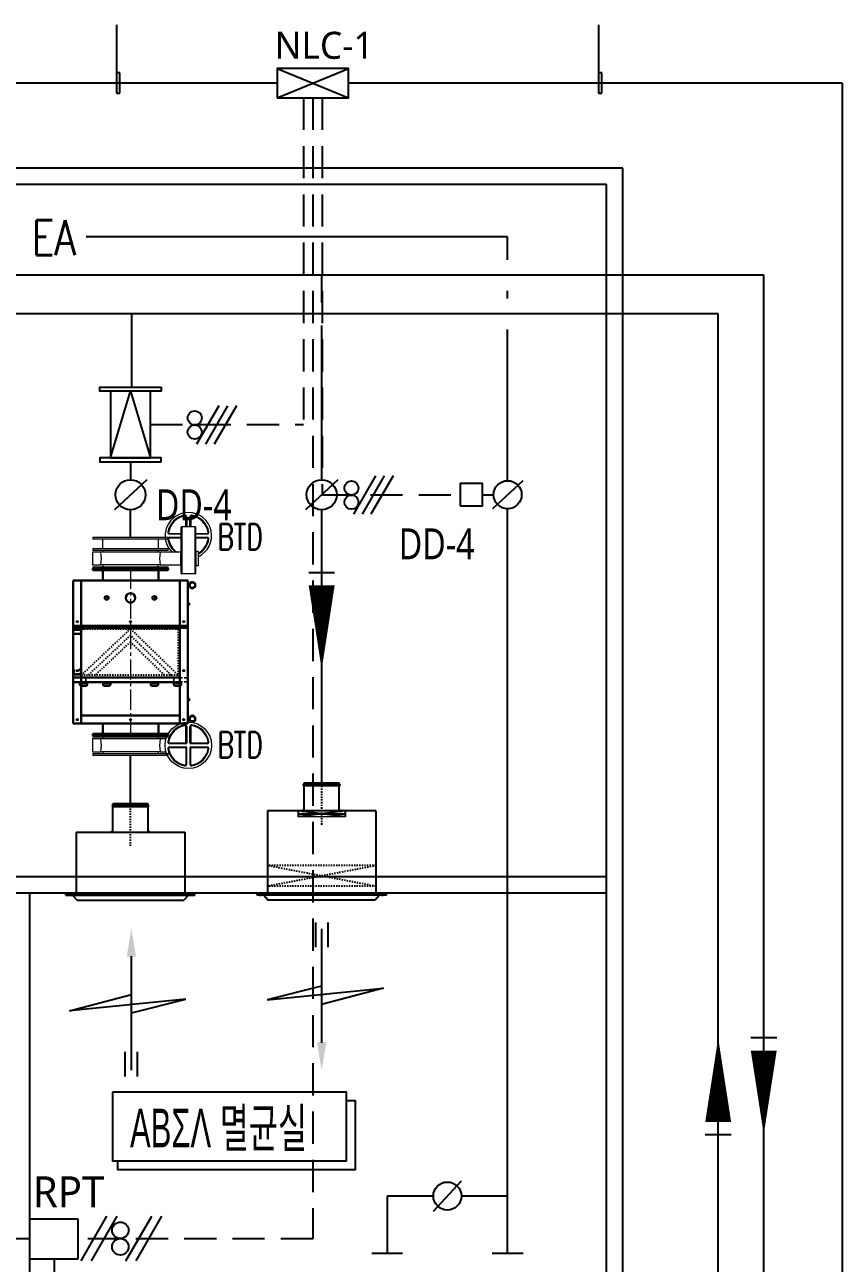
# Model space of a CAD drawing. Header units: millimetres. Extents: x -86 to 11742, y 5229 to 11464.
# Drawn here: x 8099.5 to 8163, y 5489.8 to 5586 of the extents above; entities that cross this region are included whole.
import ezdxf

# ---------------------------------------------------------------- set-up
doc = ezdxf.new("R2010")
doc.units = ezdxf.units.MM
doc.header["$LTSCALE"] = 5
for name, pattern in [('CENTER', [2, 1.25, -0.25, 0.25, -0.25]), ('CENTER2', [28.575, 19.05, -3.175, 3.175, -3.175]), ('CENTERX2', [4, 2.5, -0.5, 0.5, -0.5]), ('DASHED', [0.75, 0.5, -0.25]), ('HIDDEN', [0.375, 0.25, -0.125]), ('HIDDEN2', [4.7625, 3.175, -1.5875]), ('PHANTOM', [63.5, 31.75, -6.35, 6.35, -6.35, 6.35, -6.35])]:
    doc.linetypes.add(name, pattern=pattern)
doc.layers.get('0').update_dxf_attribs({"linetype": 'CONTINUOUS'})
for name, color, linetype, lineweight in [('0.3실선', 2, 'CONTINUOUS', 30), ('점선', 2, 'HIDDEN2', 50), ('중심선', 1, 'CENTER2', 13)]:
    doc.layers.add(name, color=color, linetype=linetype, lineweight=lineweight)
for name, color, linetype in [('AUTO', 7, 'CONTINUOUS'), ('EQ', 15, 'CONTINUOUS'), ('NARA', 8, 'CONTINUOUS'), ('PANEL', 4, 'CONTINUOUS')]:
    doc.layers.add(name, color=color, linetype=linetype)
doc.styles.add('GHS', font='ROMANS.shx', dxfattribs={"bigfont": 'GHS.shx'})
doc.styles.add('QQ', font='MALGUN.TTF.TTF')
doc.styles.get("Standard").update_dxf_attribs({"font": 'SYMBOL'})

# ---------------------------------------------------------------- blocks, each defined once
blk = doc.blocks.new('ECB')
at = {"color": 2}
for p, q in [((-82.1, 423.7), (-82.1, 430.3)), ((83.8, 430.3), (-82.1, 430.3)), ((-82.1, 297.6), (-82.1, 417.1)), ((83.8, 423.7), (83.8, 430.3)), ((83.8, 297.6), (83.8, 417.1))]:
    blk.add_line(p, q, dxfattribs=at)
at = {"color": 1}
for p, q in [((83.8, 423.7), (-82.1, 423.7)), ((83.8, 417.1), (-82.1, 417.1))]:
    blk.add_line(p, q, dxfattribs=at)
at = {"color": 1, "linetype": 'CENTER'}
blk.add_line((0.9, 232.1), (0.9, 448.1), dxfattribs=at)
at = {"color": 2, "lineweight": 0}
blk.add_line((-95.3, 297.6), (97.1, 297.6), dxfattribs=at)
at = {"color": 2, "linetype": 'CENTERX2', "lineweight": 0}
for p, q in [((-88.7, 291.9), (-88.7, 303.9)), ((90.4, 291.9), (90.4, 303.9))]:
    blk.add_line(p, q, dxfattribs=at)
at = {"color": 2}
for centre, start, end in [((-82.1, 420.4), 90, 270), ((83.8, 420.4), 270, 90)]:
    blk.add_arc(centre, 3.32, start, end, dxfattribs=at)
at = {"layer": 'EQ', "color": 2, "linetype": 'Continuous'}
for p, q in [((-255.2, 297.6), (256.9, 297.6)), ((-255.2, 297.6), (-255.2, 10)), ((256.9, 297.6), (256.9, 10)), ((-305, 10), (305, 10)), ((-305, 0), (-305, 10)), ((-305, 0), (305, 0)), ((-286.8, -5), (-286.8, 14.9)), ((-272.4, 0), (-251.1, -23.5)), ((274.1, 0), (252.8, -23.5)), ((288.5, -5), (288.5, 14.9)), ((305, 0), (305, 10)), ((-251.1, -23.5), (252.8, -23.5))]:
    blk.add_line(p, q, dxfattribs=at)
blk = doc.blocks.new('BFV2')
at = {"color": 1, "linetype": 'Continuous', "lineweight": 15}
for p, q in [((-216, 483.3), (-221, 483.3)), ((-221, 409), (-221, 483.3)), ((-216, 483.3), (-216, 409)), ((-196, 483.3), (-191, 483.3)), ((-196, 409), (-196, 483.3)), ((-191, 483.3), (-191, 409)), ((34, 406), (-262, 406)), ((-262, 406), (-262, 322)), ((-259, 409), (31, 409)), ((-107, 425), (-17, 425)), ((-107, 425), (-107, 412)), ((-107, 412), (-17, 412)), ((-17, 425), (-17, 412)), ((34, 406), (34, 322)), ((-325.3, 374), (-325.3, 379)), ((-325.3, 379), (-262, 379)), ((-262, 374), (-325.3, 374)), ((-325.3, 354), (-325.3, 349)), ((-325.3, 354), (-262, 354)), ((-262, 349), (-325.3, 349)), ((-262, 322), (34, 322)), ((31, 319), (-259, 319)), ((-221, 244.7), (-221, 319)), ((-216, 319), (-216, 244.7)), ((-196, 244.7), (-196, 319)), ((-191, 319), (-191, 244.7)), ((-102, 316), (-102, 187.5)), ((-22, 316), (-102, 316)), ((-22, 187.5), (-22, 316)), ((-216, 244.7), (-221, 244.7)), ((-196, 244.7), (-191, 244.7)), ((-102, 187.5), (-102, -187.5)), ((-22, 187.5), (-22, -187.5)), ((-102, -187.5), (-102, -240)), ((-22, -240), (-22, -187.5)), ((-102, -240), (-22, -240))]:
    blk.add_line(p, q, dxfattribs=at)
at = {"color": 2, "linetype": 'Continuous', "lineweight": 15}
for p, q in [((-184, 237.5), (-194, 237.5)), ((-194, 237.5), (-194, -237.5)), ((-184, 237.5), (-184, -237.5)), ((-114, 237.5), (-124, 237.5)), ((-124, 237.5), (-124, -237.5)), ((-114, 237.5), (-114, -237.5)), ((0, 237.5), (-10, 237.5)), ((-10, 0), (-10, 237.5)), ((0, 0), (0, 237.5)), ((-124, 176), (-184, 176)), ((-102, 175), (-114, 175)), ((-10, 175), (-22, 175)), ((-10, -237.5), (-10, 0)), ((0, -237.5), (0, 0)), ((-184, -176), (-124, -176)), ((-114, -175), (-102, -175)), ((-22, -175), (-10, -175)), ((-194, -237.5), (-184, -237.5)), ((-124, -237.5), (-114, -237.5)), ((-10, -237.5), (0, -237.5))]:
    blk.add_line(p, q, dxfattribs=at)
at = {"color": 1, "linetype": 'Continuous', "lineweight": 15, "flags": 128}
for points in [[(-227.7, 493.2), (-227.5, 492.2), (-227.3, 491.3), (-227.2, 490.5), (-227.1, 489.7), (-227, 489.1), (-226.9, 488.6), (-226.8, 488.4), (-226.8, 488.3)], [(-184.3, 493.2), (-184.5, 492.2), (-184.7, 491.3), (-184.8, 490.5), (-184.9, 489.7), (-185, 489.1), (-185.1, 488.6), (-185.2, 488.4), (-185.2, 488.3)], [(-335.2, 385.7), (-334.2, 385.5), (-333.3, 385.3), (-332.5, 385.2), (-331.7, 385.1), (-331.1, 385), (-330.6, 384.9), (-330.4, 384.8), (-330.3, 384.8)], [(-335.2, 342.3), (-334.2, 342.5), (-333.3, 342.7), (-332.5, 342.8), (-331.7, 342.9), (-331.1, 343), (-330.6, 343.1), (-330.4, 343.2), (-330.3, 343.2)], [(-227.7, 234.8), (-227.5, 235.8), (-227.3, 236.7), (-227.2, 237.5), (-227.1, 238.3), (-227, 238.9), (-226.9, 239.4), (-226.8, 239.6), (-226.8, 239.7)], [(-184.3, 234.8), (-184.5, 235.8), (-184.7, 236.7), (-184.8, 237.5), (-184.9, 238.3), (-185, 238.9), (-185.1, 239.4), (-185.2, 239.6), (-185.2, 239.7)]]:
    blk.add_lwpolyline(points, dxfattribs=at)
at = {"color": 1, "linetype": 'Continuous', "lineweight": 15}
for centre, radius, start, end in [((-206, 364), 146, 24.69629, 180), ((-206, 364), 131, 99.51404, 170.48596), ((-206, 364), 126, 99.51404, 170.48596), ((-226, 483.3), 10, 0, 99.51404), ((-226, 483.3), 5, 0, 99.51404), ((-186, 483.3), 10, 80.48596, 180), ((-186, 483.3), 5, 80.48596, 180), ((-206, 364), 126, 28.95529, 80.48596), ((-206, 364), 131, 27.75222, 80.48596), ((-259, 406), 3, 90, 180), ((-110, 412), 3, 270, 0), ((-14, 412), 3, 180, 270), ((31, 406), 3, 0, 90), ((-206, 364), 146, 180, 315.42471), ((-325.3, 384), 10, 170.48596, 270), ((-325.3, 344), 10, 90, 189.51404), ((-206, 364), 131, 189.51404, 260.48596), ((-325.3, 384), 5, 170.48596, 270), ((-325.3, 344), 5, 90, 189.51404), ((-206, 364), 126, 189.51404, 260.48596), ((-259, 322), 3, 180, 270), ((-105, 316), 3, 0, 90), ((-19, 316), 3, 90, 180), ((31, 322), 3, 270, 0), ((-226, 244.7), 10, 260.48596, 0), ((-226, 244.7), 5, 260.48596, 0), ((-186, 244.7), 10, 180, 279.51404), ((-186, 244.7), 5, 180, 279.51404), ((-206, 364), 126, 279.51404, 325.62874), ((-206, 364), 131, 279.51404, 322.55083), ((-62, 372.3), 189.1, 257.78528, 282.21472), ((-62, -372.3), 189.1, 77.78615, 102.21385)]:
    blk.add_arc(centre, radius, start, end, dxfattribs=at)
blk = doc.blocks.new('BL4-SFU')
h = blk.add_hatch()
h.set_pattern_fill('ANSI31', color=4, angle=90, style=0)
h.set_pattern_definition([(135, (4311.3223, 8516.6718), (-1.68379844, -1.68379844), [])])
h.paths.add_polyline_path([(-495, -109.5), (-495, -112.5), (-481.5, -112.5), (-481.5, -109.5)])
h = blk.add_hatch()
h.set_pattern_fill('ANSI31', color=4, angle=90, style=0)
h.set_pattern_definition([(45, (-4843.8224, 8516.6718), (1.68379844, -1.68379844), [])])
h.paths.add_polyline_path([(-51, -109.5), (-51, -112.5), (-37.5, -112.5), (-37.5, -109.5)])
at = {"color": 1, "linetype": 'Continuous', "lineweight": 15}
for p, q in [((-559.2, 537.1), (-559.1, 536.4)), ((-559.1, 536.4), (-559, 535.7)), ((-559, 535.7), (-558.9, 535.1)), ((-558.9, 535.1), (-558.8, 534.5)), ((-558.8, 534.5), (-558.7, 534.1)), ((-558.7, 534.1), (-558.7, 533.7)), ((-558.7, 533.7), (-558.6, 533.5)), ((-558.6, 533.5), (-558.6, 533.5)), ((-554.3, 529.8), (-554.3, 455.3)), ((-550.5, 529.8), (-554.3, 529.8)), ((-550.5, 451.5), (-550.5, 529.8)), ((-535.5, 529.8), (-535.5, 451.5)), ((-535.5, 529.8), (-531.8, 529.8)), ((-531.8, 455.3), (-531.8, 529.8)), ((-527.3, 533.7), (-527.4, 533.5)), ((-527.4, 533.5), (-527.4, 533.5)), ((-527.2, 534.5), (-527.3, 534.1)), ((-527.3, 534.1), (-527.3, 533.7)), ((-527.1, 535.1), (-527.2, 534.5)), ((-527, 535.7), (-527.1, 535.1)), ((-526.9, 536.4), (-527, 535.7)), ((-526.8, 537.1), (-526.9, 536.4)), ((-410.6, 470.3), (-437.7, 470.3)), ((-410.6, 470.3), (-129.4, 470.3)), ((-90, 470.3), (-129.4, 470.3)), ((-90, 410.3), (-90, 470.3)), ((-639.9, 456.5), (-639.2, 456.4)), ((-639.9, 424), (-639.2, 424.1)), ((-639.2, 456.4), (-638.5, 456.3)), ((-639.2, 424.1), (-638.5, 424.2)), ((-638.5, 456.3), (-637.8, 456.1)), ((-638.5, 424.2), (-637.8, 424.4)), ((-637.8, 456.1), (-637.3, 456.1)), ((-637.8, 424.4), (-637.3, 424.4)), ((-637.3, 456.1), (-636.8, 456)), ((-637.3, 424.4), (-636.8, 424.5)), ((-636.8, 456), (-636.5, 455.9)), ((-636.8, 424.5), (-636.5, 424.6)), ((-636.5, 455.9), (-636.3, 455.9)), ((-636.5, 424.6), (-636.3, 424.6)), ((-636.3, 455.9), (-636.2, 455.9)), ((-636.3, 424.6), (-636.2, 424.6)), ((-632.5, 451.5), (-558, 451.5)), ((-632.5, 447.8), (-632.5, 451.5)), ((-554.3, 447.8), (-632.5, 447.8)), ((-632.5, 432.8), (-554.3, 432.8)), ((-632.5, 432.8), (-632.5, 429)), ((-558, 429), (-632.5, 429)), ((-554.3, 350.7), (-554.3, 425.3)), ((-550.5, 429), (-550.5, 350.7)), ((-535.5, 350.7), (-535.5, 429)), ((-453.5, 447.8), (-531.8, 447.8)), ((-531.8, 432.8), (-453.5, 432.8)), ((-531.8, 425.3), (-531.8, 350.7)), ((-528, 451.5), (-453.5, 451.5)), ((-453.5, 429), (-528, 429)), ((-453.5, 447.8), (-453.5, 451.5)), ((-453.5, 432.8), (-453.5, 429)), ((-449.7, 455.9), (-449.8, 455.9)), ((-449.7, 424.6), (-449.8, 424.6)), ((-449.5, 455.9), (-449.7, 455.9)), ((-449.5, 424.6), (-449.7, 424.6)), ((-449.2, 456), (-449.5, 455.9)), ((-449.2, 424.5), (-449.5, 424.6)), ((-448.7, 456.1), (-449.2, 456)), ((-448.7, 424.4), (-449.2, 424.5)), ((-448.2, 456.1), (-448.7, 456.1)), ((-448.2, 424.4), (-448.7, 424.4)), ((-447.5, 456.3), (-448.2, 456.1)), ((-447.5, 424.2), (-448.2, 424.4)), ((-446.8, 456.4), (-447.5, 456.3)), ((-446.8, 424.1), (-447.5, 424.2)), ((-446.1, 456.5), (-446.8, 456.4)), ((-446.1, 424), (-446.8, 424.1)), ((-437.7, 410.3), (-410.6, 410.3)), ((-410.6, 410.3), (-129.4, 410.3)), ((-129.4, 410.3), (-90, 410.3)), ((-550.5, 350.7), (-554.3, 350.7)), ((-535.5, 350.7), (-531.8, 350.7)), ((-559.2, 343.4), (-559.1, 344.1)), ((-559.1, 344.1), (-559, 344.8)), ((-559, 344.8), (-558.9, 345.4)), ((-558.9, 345.4), (-558.8, 346)), ((-558.8, 346), (-558.7, 346.4)), ((-558.7, 346.8), (-558.6, 347)), ((-558.7, 346.4), (-558.7, 346.8)), ((-558.6, 347), (-558.6, 347)), ((-527.4, 347), (-527.4, 347)), ((-527.3, 346.8), (-527.4, 347)), ((-527.3, 346.4), (-527.3, 346.8)), ((-527.2, 346), (-527.3, 346.4)), ((-527.1, 345.4), (-527.2, 346)), ((-527, 344.8), (-527.1, 345.4)), ((-526.9, 344.1), (-527, 344.8)), ((-526.8, 343.4), (-526.9, 344.1))]:
    blk.add_line(p, q, dxfattribs=at)
at = {"color": 2, "linetype": 'Continuous', "lineweight": 15}
for p, q in [((-270, 486.8), (-448.1, 486.8)), ((-448.1, 486.8), (-448.1, 479.3)), ((-270, 479.3), (-448.1, 479.3)), ((-401.3, 479.3), (-401.3, 470.3)), ((-91.9, 486.8), (-270, 486.8)), ((-91.9, 479.3), (-270, 479.3)), ((-138.8, 470.3), (-138.8, 479.3)), ((-91.9, 479.3), (-91.9, 486.8)), ((-401.3, 410.3), (-401.3, 401.3)), ((-138.8, 401.3), (-138.8, 410.3)), ((-448.1, 401.3), (-91.9, 401.3)), ((-448.1, 401.3), (-448.1, 393.8)), ((-448.1, 393.8), (-91.9, 393.8)), ((-91.9, 393.8), (-91.9, 401.3))]:
    blk.add_line(p, q, dxfattribs=at)
for p, q in [((-547.5, 318.8), (-547.5, 311.3)), ((-540, 318.8), (-540, 311.3)), ((-547.5, 229.9), (-540, 229.9)), ((-547.5, 220.1), (-540, 220.1)), ((-11.3, 88.1), (-22.9, 88.1)), ((-547.5, -220.1), (-540, -220.1)), ((-547.5, -229.9), (-540, -229.9)), ((-547.5, -318.8), (-547.5, -311.3)), ((-540, -318.8), (-540, -311.3))]:
    blk.add_line(p, q)
at = {"color": 1, "linetype": 'HIDDEN'}
for p, q in [((-495, -107.3), (-495, 107.3)), ((-492.8, 109.5), (-39.8, 109.5)), ((-492.8, 107.3), (-270, -109.5)), ((-462.8, 109.5), (-269.7, -78.4)), ((-430.5, 109.5), (-269.5, -47.2)), ((-270, -109.5), (-39.8, 107.3)), ((-269.7, -78.4), (-70.2, 109.5)), ((-269.5, -47.2), (-103, 109.5)), ((-37.5, 107.3), (-37.5, -107.3)), ((-39.8, -109.5), (-492.8, -109.5))]:
    blk.add_line(p, q, dxfattribs=at)
at = {"color": 5}
for p, q in [((-27, 83.3), (-27, 84.8)), ((-538.5, -123.8), (-538.5, -114.8)), ((-537, -123.8), (-537, -114.8)), ((-536.3, -112.5), (-483.8, -112.5)), ((-536.3, -114), (-483.8, -114)), ((-483, -114.8), (-483, -123.8)), ((-481.5, -114.8), (-481.5, -123.8)), ((-51, -114.8), (-51, -123.8)), ((-49.5, -114.8), (-49.5, -123.6)), ((-3.8, -112.5), (-48.8, -112.5)), ((-3.8, -114), (-48.8, -114)), ((-37.5, -103.5), (-37.5, -85.5)), ((-36, -103.5), (-36, -85.5)), ((-35.3, -83.3), (-1.5, -83.3)), ((-35.3, -84.8), (-1.5, -84.8)), ((-1.5, -104.3), (-35.3, -104.3)), ((-1.5, -105.8), (-35.3, -105.8)), ((-33.8, -105.8), (-1.5, -105.8)), ((-3, -123.8), (-3, -114.8)), ((-1.5, -123.8), (-1.5, -114.8)), ((-483.8, -123.8), (-537.8, -123.8)), ((-48.8, -123.8), (-3.8, -123.8))]:
    blk.add_line(p, q, dxfattribs=at)
at = {"color": 4}
for p, q in [((-495, -109.5), (-481.5, -109.5)), ((-495, -109.5), (-495, -109.5)), ((-495, -112.5), (-495, -109.5)), ((-481.5, -112.5), (-495, -112.5)), ((-495, -112.5), (-495, -112.5)), ((-481.5, -109.5), (-481.5, -112.5)), ((-481.5, -109.5), (-481.5, -109.5)), ((-481.5, -112.5), (-481.5, -112.5)), ((-51, -109.5), (-51, -112.5)), ((-51, -109.5), (-51, -109.5)), ((-37.5, -109.5), (-51, -109.5)), ((-51, -112.5), (-37.5, -112.5)), ((-51, -112.5), (-51, -112.5)), ((-37.5, -109.5), (-37.5, -109.5)), ((-37.5, -112.5), (-37.5, -109.5)), ((-37.5, -112.5), (-37.5, -112.5))]:
    blk.add_line(p, q, dxfattribs=at)
at = {"color": 1, "linetype": 'Continuous', "lineweight": 15}
for centre, major_axis, start_param, end_param in [((-543, 440.3), (-77.4, 77.4), -0.785398, 5.497787), ((-543, 440.3), (69.5, 69.5), 0.951449, 2.190143), ((-543, 440.3), (66.8, 66.8), 0.951449, 2.190143), ((-558, 529.8), (-5.3, 5.3), 3.926991, 5.663838), ((-558, 529.8), (-2.65, 2.65), 3.926991, 5.663838), ((-528, 529.8), (-5.3, 5.3), -0.951449, 0.785398), ((-528, 529.8), (-2.65, 2.65), -0.951449, 0.785398), ((-543, 440.3), (66.8, 66.8), 5.663838, 6.902532), ((-543, 440.3), (-69.5, 69.5), 4.093042, 5.331736), ((-549.2, 440.3), (100.3, 100.3), 5.2846, 5.710974), ((9.2, 440.3), (100.3, 100.3), 2.143023, 2.569366), ((-632.5, 455.3), (5.3, 5.3), 2.190143, 3.926991), ((-632.5, 425.3), (-5.3, 5.3), -0.785398, 0.951449), ((-543, 440.3), (69.5, 69.5), 2.522246, 3.76094), ((-632.5, 455.3), (2.65, 2.65), 2.190143, 3.926991), ((-632.5, 425.3), (-2.65, 2.65), -0.785398, 0.951449), ((-543, 440.3), (66.8, 66.8), 2.522246, 3.76094), ((-558, 455.3), (-2.65, 2.65), 2.356194, 3.926991), ((-558, 425.3), (-2.65, 2.65), 3.926991, 5.497787), ((-554.3, 451.5), (-2.65, 2.65), 2.356194, 3.926991), ((-554.3, 429), (2.65, 2.65), 5.497787, 7.068584), ((-531.8, 451.5), (-2.65, 2.65), 0.785398, 2.356195), ((-531.8, 429), (2.65, 2.65), 0.785398, 2.356195), ((-528, 455.3), (-2.65, 2.65), 0.785398, 2.356195), ((-528, 425.3), (2.65, 2.65), 0.785398, 2.356195), ((-543, 440.3), (-66.8, 66.8), 2.522246, 3.76094), ((-543, 440.3), (69.5, 69.5), 4.093042, 5.331736), ((-453.5, 455.3), (5.3, 5.3), 3.926991, 5.663838), ((-453.5, 455.3), (2.65, 2.65), 3.926991, 5.663838), ((-453.5, 425.3), (-5.3, 5.3), 3.76094, 5.497787), ((-453.5, 425.3), (-2.65, 2.65), 3.76094, 5.497787), ((-558, 350.7), (5.3, 5.3), 3.76094, 5.497787), ((-558, 350.7), (2.65, 2.65), 3.76094, 5.497787), ((-528, 350.7), (5.3, 5.3), 2.356194, 4.093042), ((-528, 350.7), (2.65, 2.65), 2.356194, 4.093042)]:
    blk.add_ellipse(centre, major_axis=major_axis, ratio=1, start_param=start_param, end_param=end_param, dxfattribs=at)
for centre, major_axis, start_param, end_param in [((-562, 315), (-10.6, 10.6), 4.179671, 9.957496), ((-562, 315), (-8.49, 8.49), -0.785398, 5.497787), ((-521.3, 318.8), (-2.12, 2.12), -0.785398, 5.497787), ((-270, 318.8), (-2.12, 2.12), -0.785398, 5.497787), ((-18.8, 318.8), (-2.12, 2.12), -0.785398, 5.497787), ((-521.3, 88.1), (-2.12, 2.12), -0.785398, 5.497787), ((-18.8, 88.1), (-2.12, 2.12), -0.785398, 5.497787), ((-521.3, -142.5), (-2.12, 2.12), -0.785398, 5.497787), ((-270, -142.5), (-2.12, 2.12), -0.785398, 5.497787), ((-18.8, -142.5), (2.12, 2.12), 0.785398, 7.068583), ((-382.5, -255), (6.63, 6.63), 0.785398, 7.068583), ((-382.5, -255), (-6.1, 6.1), -0.785398, 5.497787), ((-157.5, -255), (6.63, 6.63), 0.785398, 7.068583), ((-157.5, -255), (-6.1, 6.1), -0.785398, 5.497787), ((-562, -315), (-10.6, 10.6), 4.179671, 9.957496), ((-562, -315), (-8.49, 8.49), -0.785398, 5.497787)]:
    blk.add_ellipse(centre, major_axis=major_axis, ratio=1, start_param=start_param, end_param=end_param)
at = {"color": 1, "linetype": 'HIDDEN'}
for centre, major_axis, start_param, end_param in [((-492.8, 107.3), (-1.59, 1.59), -0.785398, 0.785398), ((-39.8, 107.3), (-1.59, 1.59), 3.926991, 5.497787), ((-492.8, -107.3), (1.59, 1.59), 2.356194, 3.926991), ((-39.8, -107.3), (1.59, 1.59), 3.926991, 5.497787)]:
    blk.add_ellipse(centre, major_axis=major_axis, ratio=1, start_param=start_param, end_param=end_param, dxfattribs=at)
at = {"color": 5}
for centre, major_axis, start_param, end_param in [((-536.3, -114.8), (-1.59, 1.59), -0.785398, 0.785398), ((-536.3, -114.8), (0.53, 0.53), 0.785398, 2.356194), ((-483.8, -114.8), (1.59, 1.59), 5.497787, 7.068583), ((-483.8, -114.8), (0.53, 0.53), 5.497787, 7.068583), ((-48.8, -114.8), (-1.59, 1.59), -0.785398, 0.785398), ((-48.8, -114.8), (0.53, 0.53), 0.785398, 2.356194), ((-35.3, -85.5), (-1.59, 1.59), -0.785398, 0.785398), ((-35.3, -103.5), (-1.59, 1.59), 0.785398, 2.356194), ((-35.3, -85.5), (-0.53, 0.53), -0.785398, 0.785398), ((-35.3, -103.5), (0.53, 0.53), 2.356194, 3.926991), ((-3.8, -114.8), (1.59, 1.59), 5.497787, 7.068583), ((-3.8, -114.8), (0.53, 0.53), 5.497787, 7.068583)]:
    blk.add_ellipse(centre, major_axis=major_axis, ratio=1, start_param=start_param, end_param=end_param, dxfattribs=at)
at = {"layer": '0.3실선'}
for p, q in [((-448.1, 386.3), (-448.1, 393.8)), ((-448.1, 393.8), (-91.9, 393.8)), ((-448.1, 386.3), (-91.9, 386.3)), ((-120.8, 393.8), (-419.3, 393.8)), ((-120.8, 386.3), (-419.3, 386.3)), ((-401.3, 337.5), (-401.3, 386.3)), ((-138.8, 337.5), (-138.8, 386.3)), ((-91.9, 386.3), (-91.9, 393.8)), ((-540, 318.8), (-547.5, 318.8)), ((-540, 311.3), (-547.5, 311.3)), ((-540, -337.5), (-540, 337.5)), ((-540, 337.5), (0, 337.5)), ((-502.5, -337.5), (-502.5, 337.5)), ((-502.5, 300), (-37.5, 300)), ((-37.5, -337.5), (-37.5, 337.5)), ((0, 337.5), (0, -337.5)), ((0, 337.5), (0, -337.5)), ((-547.5, 229.9), (-547.5, 220.1)), ((-508.5, 148.5), (-508.5, 155.5)), ((-507.8, 147.8), (-508.5, 148.5)), ((-474.8, 147.8), (-507.8, 147.8)), ((-506.6, 158.3), (-506.1, 158.5)), ((-479.2, 159), (-503.3, 159)), ((-1.5, 142.5), (-502.5, 142.5)), ((-1.5, 120), (-502.5, 120)), ((-499.5, 143.3), (-499.5, 147.8)), ((-498.8, 142.5), (-499.5, 143.3)), ((-483.8, 142.5), (-498.8, 142.5)), ((-483.8, 142.5), (-483, 143.3)), ((-483, 143.3), (-483, 147.8)), ((-475.9, 158.3), (-476.4, 158.5)), ((-474.8, 147.8), (-474, 148.5)), ((-474.8, 147.8), (-474, 148.5)), ((-474, 148.5), (-474, 155.5)), ((-399.8, 148.5), (-399.8, 155.5)), ((-399, 147.8), (-399.8, 148.5)), ((-366, 147.8), (-399, 147.8)), ((-397.9, 158.3), (-397.3, 158.5)), ((-370.4, 159), (-394.6, 159)), ((-390.8, 143.3), (-390.8, 147.8)), ((-390, 142.5), (-390.8, 143.3)), ((-375, 142.5), (-390, 142.5)), ((-375, 142.5), (-374.3, 143.3)), ((-374.3, 143.3), (-374.3, 147.8)), ((-367.1, 158.3), (-367.7, 158.5)), ((-366, 147.8), (-365.3, 148.5)), ((-366, 147.8), (-365.3, 148.5)), ((-365.3, 148.5), (-365.3, 155.5)), ((-174.8, 148.5), (-174.8, 155.5)), ((-174, 147.8), (-174.8, 148.5)), ((-141, 147.8), (-174, 147.8)), ((-172.9, 158.3), (-172.3, 158.5)), ((-145.4, 159), (-169.6, 159)), ((-165.8, 143.3), (-165.8, 147.8)), ((-165, 142.5), (-165.8, 143.3)), ((-150, 142.5), (-165, 142.5)), ((-150, 142.5), (-149.3, 143.3)), ((-149.3, 143.3), (-149.3, 147.8)), ((-142.1, 158.3), (-142.7, 158.5)), ((-141, 147.8), (-140.3, 148.5)), ((-141, 147.8), (-140.3, 148.5)), ((-140.3, 148.5), (-140.3, 155.5)), ((-66, 148.5), (-66, 155.5)), ((-65.3, 147.8), (-66, 148.5)), ((-65.3, 147.8), (-66, 148.5)), ((-65.3, 147.8), (-32.3, 147.8)), ((-64.1, 158.3), (-63.6, 158.5)), ((-60.8, 159), (-36.7, 159)), ((-57, 143.3), (-57, 147.8)), ((-56.3, 142.5), (-57, 143.3)), ((-56.3, 142.5), (-41.3, 142.5)), ((-41.3, 142.5), (-40.5, 143.3)), ((-40.5, 143.3), (-40.5, 147.8)), ((-33.4, 158.3), (-33.9, 158.5)), ((-32.3, 147.8), (-31.5, 148.5)), ((-31.5, 148.5), (-31.5, 155.5)), ((-547.5, -229.9), (-547.5, -220.1)), ((-540, -311.3), (-547.5, -311.3)), ((-540, -318.8), (-547.5, -318.8)), ((0, -337.5), (-540, -337.5)), ((-401.3, -337.5), (-401.3, -386.3)), ((-138.8, -337.5), (-138.8, -386.3)), ((-448.1, -386.3), (-91.9, -386.3)), ((-448.1, -393.8), (-448.1, -386.3)), ((-91.9, -393.8), (-448.1, -393.8)), ((-91.9, -386.3), (-91.9, -393.8))]:
    blk.add_line(p, q, dxfattribs=at)
at = {"layer": '0.3실선', "color": 5}
for p, q in [((-37.5, 85.5), (-37.5, 103.5)), ((-36, 85.5), (-36, 103.5)), ((-35.3, 105.8), (-3.8, 105.8)), ((-35.3, 104.3), (-3.8, 104.3)), ((-27, 84.8), (-35.3, 84.8)), ((-27, 83.3), (-35.3, 83.3)), ((-27, 83.3), (-27, 84.8)), ((-3.8, 105.8), (-18.8, 105.8)), ((-3.8, 104.3), (-18.8, 104.3)), ((-3, 83.3), (-3, 103.5)), ((-3, 83.3), (-1.5, 83.3)), ((-1.5, 83.3), (-1.5, 103.5)), ((-481.5, -112.5), (-49.8, -112.5)), ((-1.5, -123.8), (-538.5, -123.8))]:
    blk.add_line(p, q, dxfattribs=at)
at = {"layer": '0.3실선'}
for centre, major_axis, start_param, end_param in [((-505.5, 155.5), (2.12, 2.12), 1.165905, 2.356194), ((-503.3, 151.5), (-5.3, 5.3), -0.785398, -0.404892), ((-479.2, 151.5), (5.3, 5.3), 0.404892, 0.785398), ((-477, 155.5), (2.12, 2.12), 5.497787, 6.688077), ((-396.8, 155.5), (2.12, 2.12), 1.165905, 2.356194), ((-394.6, 151.5), (-5.3, 5.3), -0.785398, -0.404892), ((-370.4, 151.5), (-5.3, 5.3), -1.165905, -0.785398), ((-368.3, 155.5), (-2.12, 2.12), 3.926991, 5.117281), ((-171.8, 155.5), (2.12, 2.12), 1.165905, 2.356194), ((-169.6, 151.5), (5.3, 5.3), 0.785398, 1.165905), ((-145.4, 151.5), (-5.3, 5.3), -1.165905, -0.785398), ((-143.3, 155.5), (-2.12, 2.12), 3.926991, 5.117281), ((-63, 155.5), (2.12, 2.12), 1.165905, 2.356194), ((-60.8, 151.5), (5.3, 5.3), 0.785398, 1.165905), ((-36.7, 151.5), (-5.3, 5.3), -1.165905, -0.785398), ((-34.5, 155.5), (-2.12, 2.12), 3.926991, 5.117281), ((-270, -255), (-15.9, 15.9), -0.785398, 5.497787)]:
    blk.add_ellipse(centre, major_axis=major_axis, ratio=1, start_param=start_param, end_param=end_param, dxfattribs=at)
at = {"layer": '0.3실선', "color": 5}
for centre, major_axis, start_param, end_param in [((-35.3, 103.5), (1.59, 1.59), 0.785398, 2.356194), ((-35.3, 85.5), (-1.59, 1.59), 0.785398, 2.356194), ((-35.3, 103.5), (-0.53, 0.53), -0.785398, 0.785398), ((-35.3, 85.5), (-0.53, 0.53), 0.785398, 2.356194), ((-3.8, 103.5), (1.59, 1.59), 5.497787, 7.068583), ((-3.8, 103.5), (-0.53, 0.53), 3.926991, 5.497787)]:
    blk.add_ellipse(centre, major_axis=major_axis, ratio=1, start_param=start_param, end_param=end_param, dxfattribs=at)
at = {"layer": '점선', "color": 0, "lineweight": 20}
for p, q in [((-538.5, 142.5), (-476.3, 142.5)), ((-538.5, 141), (-476.3, 141)), ((-476.3, 121.5), (-538.5, 121.5)), ((-476.3, 120), (-538.5, 120)), ((-475.5, 140.3), (-475.5, 122.3)), ((-474, 140.3), (-474, 122.3)), ((-58.5, 122.3), (-58.5, 140.3)), ((-57, 122.3), (-57, 140.3)), ((-56.3, 142.5), (-1.5, 142.5)), ((-56.3, 141), (-1.5, 141)), ((-1.5, 121.5), (-56.3, 121.5)), ((-1.5, 120), (-56.3, 120))]:
    blk.add_line(p, q, dxfattribs=at)
for centre, major_axis, start_param, end_param in [((-476.3, 140.3), (-1.59, 1.59), 3.926991, 5.497787), ((-476.3, 140.3), (-0.53, 0.53), 3.926991, 5.497787), ((-476.3, 122.3), (0.53, 0.53), 3.926991, 5.497787), ((-476.3, 122.3), (-1.59, 1.59), 2.356194, 3.926991), ((-56.3, 140.3), (1.59, 1.59), 0.785398, 2.356194), ((-56.3, 122.3), (1.59, 1.59), 2.356194, 3.926991), ((-56.3, 140.3), (0.53, 0.53), 0.785398, 2.356194), ((-56.3, 122.3), (-0.53, 0.53), 0.785398, 2.356194)]:
    blk.add_ellipse(centre, major_axis=major_axis, ratio=1, start_param=start_param, end_param=end_param, dxfattribs=at)
at = {"layer": '중심선'}
for p, q in [((-270, -393.8), (-270, 393.8)), ((-521.3, 318.8), (-518.3, 318.8)), ((-273, 318.8), (-267, 318.8)), ((-18.8, 318.8), (-18.8, 315.8)), ((-521.3, 88.1), (-521.3, 91.1)), ((-18.8, 91.1), (-18.8, 85.1)), ((-521.3, -142.5), (-521.3, -139.5)), ((-518.3, -142.5), (-521.3, -142.5)), ((-267, -142.5), (-273, -142.5)), ((-18.8, -142.5), (-21.8, -142.5)), ((-18.8, -139.5), (-18.8, -142.5)), ((-382.5, -266.6), (-382.5, -243.4)), ((-157.5, -266.6), (-157.5, -243.4))]:
    blk.add_line(p, q, dxfattribs=at)
at = {"layer": '0.3실선', "xscale": 0.7500001874250302, "yscale": 0.7500001874250302, "zscale": 0.7500001874250302, "rotation": 90}
blk.add_blockref('BFV2', (-270, -393.8), dxfattribs=at)
blk = doc.blocks.new('ARW')
at = {"color": 1}
for p, q in [((-40.9, 662.7), (-40.9, 832.8)), ((0, 0), (0, 790)), ((44.2, 662.7), (44.2, 832.8)), ((-0.4, 391.4), (-377.1, 298.3)), ((-377.1, 298.3), (429, 379.3)), ((429, 379.3), (-0.4, 265.9))]:
    blk.add_line(p, q, dxfattribs=at)
blk.add_solid([(31.8, 2.3), (-32.3, 2.3), (-0.3, -190.2)], dxfattribs=at)
blk = doc.blocks.new('ea-hb')
at = {"color": 1, "linetype": 'CENTER'}
blk.add_line((0.8, 286.3), (0.8, 478.3), dxfattribs=at)
at = {"color": 2}
for p, q in [((-73, 456.7), (-73, 462.6)), ((74.5, 462.6), (-73, 462.6)), ((-73, 344.6), (-73, 450.8)), ((74.5, 456.7), (74.5, 462.6)), ((74.5, 344.6), (74.5, 450.8))]:
    blk.add_line(p, q, dxfattribs=at)
at = {"color": 1}
for p, q in [((74.5, 456.7), (-73, 456.7)), ((74.5, 450.8), (-73, 450.8))]:
    blk.add_line(p, q, dxfattribs=at)
at = {"color": 2, "lineweight": 0}
for p, q in [((-98.2, 319.6), (99.8, 319.6)), ((-84.8, 344.6), (86.3, 344.6))]:
    blk.add_line(p, q, dxfattribs=at)
at = {"color": 2, "linetype": 'CENTERX2', "lineweight": 0}
for p, q in [((-78.9, 339.5), (-78.9, 350.1)), ((80.4, 339.5), (80.4, 350.1))]:
    blk.add_line(p, q, dxfattribs=at)
at = {"color": 2}
for centre, start, end in [((-73, 453.7), 90, 270), ((74.5, 453.7), 270, 90)]:
    blk.add_arc(centre, 2.95, start, end, dxfattribs=at)
at = {"layer": 'EQ', "color": 2, "linetype": 'Continuous'}
for p, q in [((-226.8, 344.6), (228.4, 344.6)), ((-226.8, 344.6), (-226.8, 0)), ((-98.2, 344.6), (-98.2, 319.6)), ((99.8, 344.6), (99.8, 319.6)), ((228.4, 344.6), (228.4, 0)), ((-271.1, 0), (271.1, 0)), ((-271.1, -8.8), (-271.1, 0)), ((-254.9, -13.3), (-254.9, 4.4)), ((256.5, -13.3), (256.5, 4.4)), ((271.1, -8.8), (271.1, 0)), ((-271.1, -8.8), (271.1, -8.8)), ((-242.1, -8.8), (-223.2, -29.7)), ((-223.2, -29.7), (224.8, -29.7)), ((243.7, -8.8), (224.8, -29.7))]:
    blk.add_line(p, q, dxfattribs=at)
at = {"layer": 'EQ', "color": 5, "linetype": 'HIDDEN'}
for p, q in [((-226.8, 115.1), (228.4, 115.1)), ((-226.8, 28.4), (228.4, 115.1)), ((-226.8, 115.1), (228.4, 28.4)), ((-226.8, 28.4), (228.4, 28.4))]:
    blk.add_line(p, q, dxfattribs=at)
at = {"layer": 'PANEL', "color": 5}
for p, q in [((-98.2, 344.6), (99.8, 319.6)), ((-98.2, 319.6), (99.8, 344.6)), ((99.8, 332.1), (-98.2, 332.1))]:
    blk.add_line(p, q, dxfattribs=at)

msp = doc.modelspace()

# ---------------------------------------------------------------- linework, layer by layer
at = {"layer": 'AUTO', "color": 2}
for p, q in [((8106.61, 5585.958), (8106.61, 5580.639)), ((8144.087, 5585.958), (8144.087, 5580.639)), ((8106.873, 5582.214), (8106.61, 5582.214)), ((8106.873, 5580.639), (8106.873, 5582.214)), ((8144.35, 5582.214), (8144.087, 5582.214)), ((8144.35, 5580.639), (8144.35, 5582.214)), ((8119.11, 5581.426), (8092.894, 5581.426)), ((8163.029, 5581.426), (8124.659, 5581.426)), ((8163.029, 5581.426), (8163.029, 5429.107)), ((8106.61, 5580.639), (8106.873, 5580.639)), ((8144.087, 5580.639), (8144.35, 5580.639))]:
    msp.add_line(p, q, dxfattribs=at)
at = {"layer": 'AUTO'}
for p, q in [((8119.11, 5582.568), (8124.659, 5580.285)), ((8119.11, 5580.285), (8124.659, 5582.568)), ((8119.11, 5582.568), (8124.659, 5580.285)), ((8119.11, 5580.285), (8124.659, 5582.568)), ((8114.563, 5556.356), (8112.849, 5553.387)), ((8115.249, 5556.356), (8113.535, 5553.387)), ((8115.935, 5556.356), (8114.22, 5553.387)), ((8126.743, 5550.908), (8125.029, 5547.939)), ((8127.429, 5550.908), (8125.714, 5547.939)), ((8128.114, 5550.908), (8126.4, 5547.939)), ((8103.866, 5489.94), (8105.866, 5493.404)), ((8104.666, 5489.94), (8106.666, 5493.404)), ((8107.356, 5489.94), (8109.356, 5493.404)), ((8108.156, 5489.94), (8110.156, 5493.404)), ((8099.893, 5491.64), (8094.224, 5491.64)), ((8101.772, 5490.098), (8101.772, 5486.403))]:
    msp.add_line(p, q, dxfattribs=at)
at = {"layer": 'AUTO', "color": 4, "linetype": 'DASHED'}
for p, q in [((8121.16, 5580.285), (8121.16, 5554.899)), ((8121.884, 5580.285), (8121.884, 5491.64)), ((8122.609, 5580.285), (8122.609, 5549.451)), ((8109.262, 5554.899), (8121.16, 5554.899)), ((8122.609, 5549.451), (8133.34, 5549.451)), ((8121.884, 5491.64), (8103.652, 5491.64))]:
    msp.add_line(p, q, dxfattribs=at)
at = {"layer": 'AUTO', "color": 3}
for p, q in [((8103.652, 5493.183), (8099.893, 5493.183)), ((8099.893, 5490.098), (8099.893, 5493.183)), ((8103.652, 5490.098), (8103.652, 5493.183)), ((8099.893, 5490.098), (8103.652, 5490.098))]:
    msp.add_line(p, q, dxfattribs=at)
at = {"layer": 'AUTO'}
msp.add_lwpolyline([(8119.11, 5580.285), (8124.659, 5580.285), (8124.659, 5582.568), (8119.11, 5582.568)], close=True, dxfattribs=at)
msp.add_lwpolyline([(8119.11, 5580.285), (8124.659, 5580.285), (8124.659, 5582.568), (8119.11, 5582.568)], close=True, dxfattribs=at)
for centre, radius in [((8112.701, 5555.42), 0.549), ((8112.701, 5554.323), 0.549), ((8124.881, 5549.972), 0.549), ((8124.881, 5548.875), 0.549), ((8106.921, 5492.312), 0.64), ((8106.921, 5491.032), 0.64)]:
    msp.add_circle(centre, radius, dxfattribs=at)
at = {"layer": 'NARA', "color": 8}
for p, q in [((8145.973, 5574.821), (7671.016, 5574.821)), ((8145.973, 5464.19), (8145.973, 5574.821)), ((8144.702, 5573.551), (7672.287, 5573.551)), ((8144.702, 5465.461), (8144.702, 5573.551)), ((8156.929, 5566.497), (7982.103, 5566.497)), ((8122.569, 5564.397), (8122.569, 5566.497)), ((8156.929, 5414.178), (8156.929, 5566.497)), ((8153.388, 5563.497), (7982.103, 5563.497)), ((8107.795, 5563.497), (8107.795, 5557.796)), ((8153.388, 5415.378), (8153.388, 5563.497)), ((8122.569, 5550.619), (8122.569, 5562.597)), ((8106.158, 5552.311), (8107.71, 5557.486)), ((8107.71, 5557.486), (8109.262, 5552.311)), ((8107.71, 5552.001), (8107.71, 5550.619)), ((8135.068, 5549.451), (8135.931, 5549.451)), ((8107.71, 5546.119), (8107.71, 5548.283)), ((8122.569, 5527.079), (8122.569, 5548.283)), ((8123.577, 5543.39), (8121.561, 5543.39)), ((8107.71, 5525.432), (8107.71, 5529.22)), ((8144.702, 5519.778), (7830.108, 5519.778)), ((8118.352, 5519.778), (8111.927, 5519.778)), ((8144.702, 5518.508), (7830.108, 5518.508)), ((8099.893, 5465.461), (8099.893, 5518.508)), ((8157.937, 5507.26), (8155.921, 5507.26)), ((8154.396, 5499.739), (8152.38, 5499.739))]:
    msp.add_line(p, q, dxfattribs=at)
at = {"layer": 'NARA', "color": 8, "linetype": 'PHANTOM', "ltscale": 15}
for p, q in [((8137.02, 5569.497), (8104.251, 5569.497)), ((8137.02, 5567.697), (8137.02, 5569.497)), ((8137.02, 5564.697), (8137.02, 5565.297)), ((8137.02, 5550.541), (8137.02, 5562.297)), ((8137.02, 5490.53), (8137.02, 5548.361))]:
    msp.add_line(p, q, dxfattribs=at)
at = {"layer": 'NARA', "color": 8, "linetype": 'Continuous'}
for p, q in [((8108.966, 5550.619), (8106.454, 5548.283)), ((8123.825, 5550.619), (8121.313, 5548.283)), ((8138.192, 5550.541), (8135.849, 5548.361)), ((8131.25, 5493.802), (8133.429, 5496.145))]:
    msp.add_line(p, q, dxfattribs=at)
at = {"layer": 'NARA', "color": 8, "linetype": 'Continuous', "lineweight": -3}
for p, q in [((8131.25, 5494.974), (8127.659, 5494.974)), ((8127.659, 5494.974), (8127.659, 5490.53)), ((8137.02, 5494.974), (8133.429, 5494.974)), ((8126.459, 5490.53), (8128.859, 5490.53))]:
    msp.add_line(p, q, dxfattribs=at)
at = {"layer": 'NARA', "color": 8, "linetype": 'PHANTOM', "ltscale": 0.1}
msp.add_line((8135.82, 5490.53), (8138.22, 5490.53), dxfattribs=at)
at = {"layer": 'NARA', "color": 8}
for points in [[(8110.09, 5557.796), (8110.09, 5557.486), (8105.33, 5557.486), (8105.33, 5557.796)], [(8109.262, 5557.486), (8106.158, 5557.486), (8106.158, 5552.311), (8109.262, 5552.311)], [(8110.09, 5552.001), (8110.09, 5552.311), (8105.33, 5552.311), (8105.33, 5552.001)], [(8106.322, 5503.043), (8106.322, 5497.709), (8124.508, 5497.709), (8124.508, 5503.043)]]:
    msp.add_lwpolyline(points, close=True, dxfattribs=at)
at = {"layer": 'NARA', "color": 8, "linetype": 'Continuous'}
msp.add_lwpolyline([(8133.34, 5548.587), (8135.068, 5548.587), (8135.068, 5550.315), (8133.34, 5550.315)], close=True, dxfattribs=at)
at = {"layer": 'NARA', "color": 8}
for points in [[(8122.569, 5535.868, 0, 2.016, 0), (8122.569, 5542.405, 2.016, 2.016, 0)], [(8153.388, 5507.26, 0, 2.016, 0), (8153.388, 5500.724, 2.016, 2.016, 0)], [(8156.929, 5499.739, 0, 2.016, 0), (8156.929, 5506.275, 2.016, 2.016, 0)]]:
    msp.add_lwpolyline(points, format="xyseb", dxfattribs=at)
msp.add_lwpolyline([(8106.687, 5497.709), (8106.687, 5497.043), (8125.207, 5497.043), (8125.207, 5502.376), (8124.54, 5502.376)], dxfattribs=at)
at = {"layer": 'NARA', "color": 8, "linetype": 'Continuous'}
for centre, radius in [((8107.71, 5549.451), 1.168), ((8122.569, 5549.451), 1.168), ((8137.02, 5549.451), 1.09), ((8132.34, 5494.974), 1.09)]:
    msp.add_circle(centre, radius, dxfattribs=at)

# ---------------------------------------------------------------- block references
at = {"layer": 'NARA', "color": 8, "linetype": 'Continuous', "xscale": 0.01647058169870986, "yscale": 0.01647058169870986, "zscale": 0.01647058169870986, "rotation": 180}
msp.add_blockref('BL4-SFU', (8103.263, 5537.237), dxfattribs=at)
at = {"layer": 'NARA', "color": 8}
for name, p, xscale, yscale, zscale in [('ea-hb', (8122.584, 5518.508), -0.0185294090436347, 0.0185294090436347, 0.01852940904411988), ('ECB', (8107.696, 5518.344), 0.01647058169870986, 0.01647058169870986, 0.01647058169870986), ('ARW', (8122.569, 5506.882), 0.01120462465023337, 0.01120462465023337, 0.01120462465023337), ('ARW', (8122.569, 5506.882), 0.01120462465023337, 0.01120462465023337, 0.01120462465023337)]:
    msp.add_blockref(name, p, dxfattribs=dict(at, xscale=xscale, yscale=yscale, zscale=zscale))
at = {"layer": 'NARA', "color": 8, "xscale": 0.01120462465023337, "yscale": 0.01120462465023337, "zscale": 0.01120462465023337, "rotation": 180}
msp.add_blockref('ARW', (8107.772, 5513.602), dxfattribs=at)
msp.add_blockref('ARW', (8107.772, 5513.602), dxfattribs=at)

# ---------------------------------------------------------------- texts
at = {"layer": 'AUTO', "color": 2, "style": 'QQ'}
for s, height, p in [('NLC-1', 2.1, (8118.921, 5583.313)), ('RPT', 2.4, (8100.109, 5494.104))]:
    msp.add_text(s, height=height, dxfattribs=at).set_placement(p)
at = {"layer": 'AUTO', "color": 2, "style": 'QQ', "width": 0.8}
for p in [(8109.683, 5547.47), (8128.562, 5544.433)]:
    msp.add_text('DD-4', height=2.4, dxfattribs=at).set_placement(p)
at = {"layer": 'NARA', "color": 8, "style": 'GHS'}
for s, height, width, p in [('EA', 2.7, 0.8, (8100.04, 5568.074)), ('BTD', 2.025, 0.7, (8114.455, 5545.175)), ('BTD', 2.025, 0.7, (8114.455, 5529.011))]:
    msp.add_text(s, height=height, dxfattribs=dict(at, width=width)).set_placement(p)
at = {"layer": 'NARA', "color": 8, "width": 0.6}
msp.add_text('ABSL 멸균실', height=3, dxfattribs=at).set_placement((8107.673, 5498.757))

doc.saveas('drawing.dxf')
